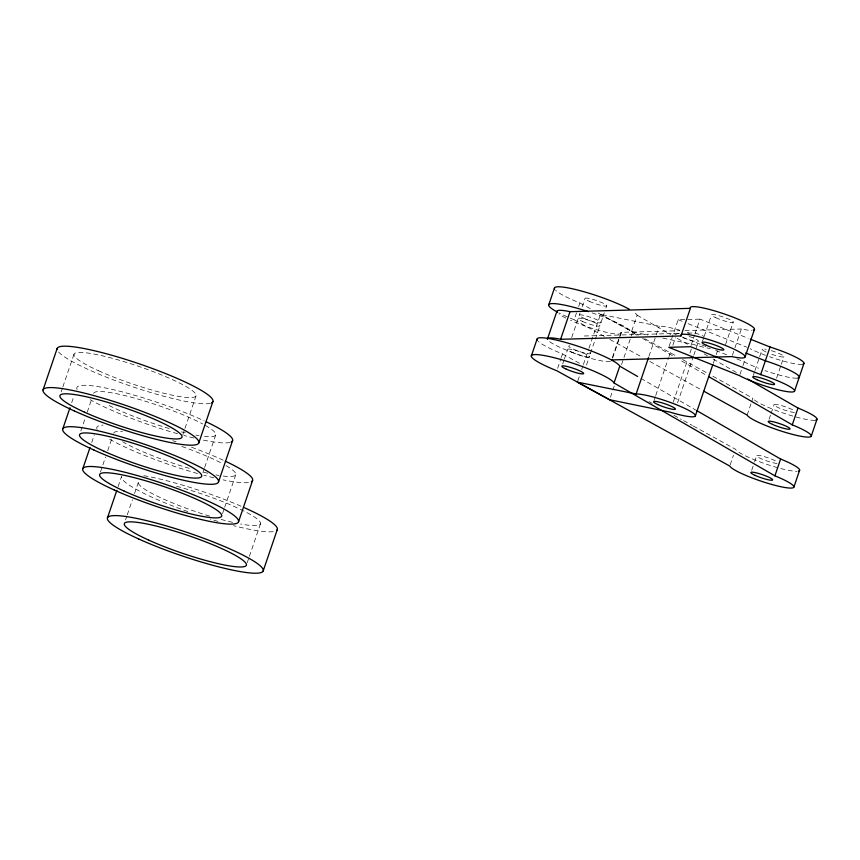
<?xml version="1.0" encoding="UTF-8"?>
<svg xmlns="http://www.w3.org/2000/svg" width="860" height="860" viewBox="0 0 860 860"><rect width="100%" height="100%" fill="white"/><g stroke="black" fill="none" stroke-linecap="round" stroke-linejoin="round"><path stroke-width="0.64" stroke-dasharray="4.3 3.22" d="M61.167 391.859L62.447 388.096M62.877 386.849L73.981 354.223M71.703 402.684L73.842 396.406M80.84 430.989L85.118 418.444M87.247 412.166L91.525 399.62M91.73 442.491L94.288 434.956M100.437 472.043L105.565 456.993M107.704 450.715L111.972 438.17M118.132 486.566L121.55 476.526A82.259 11.911 18.8 0 0 188.114 511.689M125.549 519.891L126.839 516.129M127.258 514.871L132.397 499.81M134.525 493.543L138.374 482.256M182.836 434.644L184.545 429.624M184.975 428.366L196.091 395.75M202.939 472.505L204.218 468.743M204.648 467.485L215.763 434.87M222.536 513.571L224.245 508.55M224.675 507.292L235.78 474.677M247.228 562.666L248.938 557.645M249.368 556.388L260.473 523.772M557.613 368.338L560.881 358.738M561.29 357.534L562.515 353.933A43.742 6.332 18.8 0 1 538.306 341.356M604.429 336.432L574.158 319.748L576.608 312.556M578.662 306.547L579.887 302.946A43.742 6.332 18.8 0 1 555.667 290.368M562.698 363.963L563.923 360.362M564.332 359.168L567.6 349.568M571.717 337.496L578.124 318.673M579.242 315.383L580.059 312.986M582.112 306.977L584.972 298.581M577.834 380.883L579.973 374.605M581.683 369.585L582.972 365.812M583.392 364.565L588.53 349.493M588.949 348.246L600.506 314.351L659.212 326.198A32.637 4.73 18.8 0 1 679.776 330.186M586.52 365.005L589.38 356.599M590.497 353.31L599.904 325.704M601.022 322.414L604.3 312.814M605.934 308.009L606.751 305.612M612.471 357.427L621.017 332.336L679.938 330.702M612.6 358.125L621.146 333.035M636.98 335.207L631.401 331.981L637.12 315.179A43.742 6.332 18.8 0 0 633.669 311.933M610.439 397.212L614.287 385.914M621.554 364.565L632.67 331.928L600.506 314.351M648.945 356.319L655.793 336.238M656.223 334.981L659.212 326.198M669.188 346.064L678.164 319.716L684.979 319.533M654.051 400.459L655.331 396.696M655.761 395.439L668.586 357.781M669.015 356.524L671.155 350.246M672.864 345.225L675.433 337.7M691.01 345.462L694.428 335.421M694.858 334.164L699.986 319.114L748.157 338.292M673.272 402.05L687.807 359.373M689.946 353.094L692.085 346.816M677.562 402.824L693.386 356.373M693.816 355.115L698.524 341.312M702.491 341.323L703.781 337.561M704.2 336.303L711.467 314.975M713.23 363.457L715.789 355.933M716.219 354.675L717.498 350.912M725.561 344.591L733.247 322.005M732.387 355.341L734.515 349.074M734.945 347.816L741.363 328.993A33.927 4.913 18.8 0 0 751.758 330.369M739.976 374.423L742.535 366.887M742.965 365.64L745.104 359.362M753.274 375.487L754.553 371.724M754.983 370.466L759.251 357.921M759.681 356.663L762.25 349.138M730.183 464.862L733.451 455.262M747.136 415.079L751.231 403.071M751.64 401.867L752.865 398.266L711.779 375.637M776.601 378.131L780.88 365.586M781.31 364.328L783.868 356.803M751.694 470.28L754.145 463.088M754.553 461.885L756.606 455.886M769.066 419.304L770.7 414.498M771.108 413.294L773.968 404.899M687.71 319.458L699.986 319.114M684.947 330.562L741.363 328.993M584.316 335.991L679.884 333.336M687.581 333.132L695.278 332.917L703.888 336.335M632.67 331.928L647.741 335.024M662.802 338.12L692.945 344.301A32.637 4.73 18.8 0 0 710.263 348.547M678.164 319.716L682.593 321.489M688.118 323.704L746.738 347.182M673.466 333.519L675.949 334.508M682.152 337.002L700.782 344.462M702.029 344.957L705.748 346.451M715.681 350.428L726.861 354.911M736.794 358.889L744.244 361.877A32.637 4.73 18.8 0 0 758.509 368.22M579.887 302.946L590.691 308.912M598.259 313.083L638.26 335.12M644.753 338.7L677.186 356.567M682.593 359.544L709.618 374.444M609.837 339.41L642.269 357.287M649.837 361.458L701.728 390.053M562.515 353.933L581.973 364.661M649.01 401.598L652.245 403.383M673.875 415.294L681.442 419.465M683.603 420.658L692.246 425.431M693.332 426.022L735.493 449.253A33.927 4.913 18.8 0 0 762.283 462.777A33.927 4.913 18.8 0 0 796.812 471.28M637.12 315.179L670.639 334.529M677.336 338.399L687.398 344.204M704.157 353.868L707.5 355.803M713.091 359.029L737.665 373.219M642.571 338.431L674.971 357.137M681.668 361.006L707.361 375.841M640.979 378.421L695.718 410.016M802.251 364.328A32.637 4.73 18.8 0 1 769.517 356.75M765.54 355.309A32.637 4.73 18.8 0 1 750.199 348.73M771.312 350.654A11.513 1.666 18.8 0 1 783.933 356.728A11.513 1.666 18.8 0 1 769.657 353.514M766.088 351.998A11.513 1.666 18.8 0 1 766.238 349.332M796.865 378.185A32.637 4.73 18.8 0 1 764.959 370.596M777.064 463.433A11.513 1.666 18.8 0 1 760.466 458.401A11.513 1.666 18.8 0 1 760.724 455.768A11.513 1.666 18.8 0 1 777.225 461.841M815 420.25A33.927 4.913 18.8 0 1 780.719 412.176A33.927 4.913 18.8 0 1 752.865 398.266M574.158 319.748A43.742 6.332 18.8 0 1 558.839 312.868M592.142 312.889A43.742 6.332 18.8 0 1 631.401 331.981M794.436 412.445A11.513 1.666 18.8 0 1 777.827 407.425A11.513 1.666 18.8 0 1 778.085 404.781A11.513 1.666 18.8 0 1 794.597 410.854M610.407 361.522A33.927 4.913 18.8 0 1 578.662 354.653A33.927 4.913 18.8 0 1 548.325 340.582M621.017 332.336A33.927 4.913 18.8 0 1 605.214 332.057A33.927 4.913 18.8 0 1 570.545 320.285M565.74 318.028A33.927 4.913 18.8 0 1 558.957 314.029M589.799 352.557A11.513 1.666 18.8 0 1 579.382 351.471A11.513 1.666 18.8 0 1 569.589 345.763M687.452 332.573A32.637 4.73 18.8 0 1 689.419 333.239M689.129 336.378A11.513 1.666 18.8 0 1 698.073 341.603A11.513 1.666 18.8 0 1 682.937 337.647M676.863 334.346A11.513 1.666 18.8 0 1 679.497 333.744M210.377 403.286A82.259 11.911 18.8 0 1 131.472 386.366A82.259 11.911 18.8 0 1 58.179 351.525M248.454 482.535A82.259 11.911 18.8 0 1 223.041 479.858M213.839 477.805A82.259 11.911 18.8 0 1 203.841 475.268M197.553 473.527A82.259 11.911 18.8 0 1 108.242 438.363M97.137 429.323A82.259 11.911 18.8 0 1 103.006 425.13M172.731 440.685A82.259 11.911 18.8 0 1 176.064 441.793M191.522 447.221A82.259 11.911 18.8 0 1 223.17 460.175M226.083 465.658A64.478 9.342 18.8 0 1 221.934 475.881M219.042 475.451A64.478 9.342 18.8 0 1 215.924 474.903M207.873 473.226A64.478 9.342 18.8 0 1 201.541 471.688M189.254 468.324A64.478 9.342 18.8 0 1 122.604 441.717M113.681 433.15A64.478 9.342 18.8 0 1 122.485 431.419M181.869 446.501A64.478 9.342 18.8 0 1 222.697 463.766M230.05 442.406A82.259 11.911 18.8 0 1 200.799 439.589M193.822 437.998A82.259 11.911 18.8 0 1 183.825 435.461M177.525 433.719A82.259 11.911 18.8 0 1 90.235 399.728M77.12 389.515A82.259 11.911 18.8 0 1 118.035 390.816A82.259 11.911 18.8 0 1 204.228 420.873M205.26 425.388A64.478 9.342 18.8 0 1 204.562 436.396M199.025 435.644A64.478 9.342 18.8 0 1 195.908 435.096M185.373 432.838A64.478 9.342 18.8 0 1 181.525 431.892M169.237 428.517A64.478 9.342 18.8 0 1 106.747 404.264M93.665 393.353A64.478 9.342 18.8 0 1 135.998 398.502A64.478 9.342 18.8 0 1 202.68 423.958M273.147 531.63A82.259 11.911 18.8 0 1 233.619 525.686M217.946 521.386A82.259 11.911 18.8 0 1 210.302 519.085M143.867 475.709A82.259 11.911 18.8 0 1 242.23 506.744M176.601 486.276A64.478 9.342 18.8 0 1 251.163 514.979A64.478 9.342 18.8 0 1 240.617 523.998M232.565 522.321A64.478 9.342 18.8 0 1 220.214 519.193M209.679 516.14A64.478 9.342 18.8 0 1 139.395 481.191M571.825 352.256A11.513 1.666 18.8 0 0 589.304 356.911A11.513 1.666 18.8 0 0 574.34 350.074A11.513 1.666 18.8 0 0 571.825 352.256M589.197 301.269A11.513 1.666 18.8 0 0 606.676 305.923A11.513 1.666 18.8 0 0 591.712 299.087A11.513 1.666 18.8 0 0 589.197 301.269M583.467 318.071A11.513 1.666 18.8 0 0 600.946 322.726A11.513 1.666 18.8 0 0 585.993 315.889A11.513 1.666 18.8 0 0 583.467 318.071M715.692 317.662A11.513 1.666 18.8 0 0 733.171 322.328A11.513 1.666 18.8 0 0 718.207 315.48A11.513 1.666 18.8 0 0 715.692 317.662M582.349 321.361A11.513 1.666 18.8 0 0 599.828 326.026A11.513 1.666 18.8 0 0 584.864 319.178A11.513 1.666 18.8 0 0 582.349 321.361M98.502 370.735A64.478 9.342 18.8 0 0 195.736 396.331A64.478 9.342 18.8 0 0 110.876 357.9A64.478 9.342 18.8 0 0 98.502 370.735"/><path stroke-width="1.29" d="M43.054 389.902L57.158 348.504M62.737 429.022L69.993 407.704M82.754 468.829L90.02 447.501M107.446 517.924L116.842 490.329M198.81 442.868L212.915 401.469M218.483 481.998L232.587 440.599M238.51 521.794L252.603 480.396M263.203 570.9L277.307 529.502M531.308 356.04L537.038 339.238M548.68 305.053L554.399 288.25M547.465 338.99L556.871 311.385M547.497 339.324A33.927 4.913 18.8 0 1 560.612 339.291L570.019 311.685L690.365 308.353A33.927 4.913 18.8 0 1 725.346 314.319A33.927 4.913 18.8 0 1 753.231 330.208M614.029 382.969A43.742 6.332 18.8 0 0 575.544 364.135A43.742 6.332 18.8 0 0 532.415 354.922A43.742 6.332 18.8 0 0 556.786 370.735L729.774 466.055A33.927 4.913 18.8 0 0 759.348 480.568A33.927 4.913 18.8 0 0 792.931 487.846A33.927 4.913 18.8 0 0 774.903 475.838L614.029 382.969L619.759 366.166A43.742 6.332 18.8 0 0 573.996 344.935A43.742 6.332 18.8 0 0 537.328 340.194M636.12 393.988A32.637 4.73 18.8 0 1 688.795 410.392A32.637 4.73 18.8 0 1 669.843 412.09L609.579 399.717L577.404 382.141L636.12 393.988L648.526 357.577M560.612 339.291L680.959 335.948L690.365 308.353M695.267 416.186L712.8 364.715M745.104 356.9L754.5 329.294M760.659 374.605L690.58 346.709L668.758 347.322L739.546 375.669A32.637 4.73 18.8 0 0 792.167 391.988A32.637 4.73 18.8 0 0 760.659 374.605L770.055 347.01L750.35 339.162M794.586 390.924L803.982 363.329M774.903 475.838L780.622 459.036L696.837 410.661M703.899 391.246L747.136 415.079A33.927 4.913 18.8 0 0 776.709 429.581A33.927 4.913 18.8 0 0 810.303 436.858A33.927 4.913 18.8 0 0 792.264 424.851L797.994 408.048L747.716 379.023M793.909 487.029L799.628 470.226M811.281 436.041L817 419.239M745.684 352.976L765.357 360.813A32.637 4.73 18.8 0 1 797.65 378.12M708.479 376.487L792.264 424.851M619.759 366.166L637.625 376.487M770.055 347.01A32.637 4.73 18.8 0 1 802.842 364.221M780.622 459.036A33.927 4.913 18.8 0 1 798.306 471.129M797.994 408.048A33.927 4.913 18.8 0 1 815.678 420.142M554.7 289.207A43.742 6.332 18.8 0 1 580.779 290.852A43.742 6.332 18.8 0 1 629.488 309.374M557.076 311.933A43.742 6.332 18.8 0 1 552.647 303.569A43.742 6.332 18.8 0 1 588.423 311.653M680.959 335.948A33.927 4.913 18.8 0 1 726.087 345.731A33.927 4.913 18.8 0 1 731.957 356.599L611.611 359.931A33.927 4.913 18.8 0 1 611.75 360.63M557.323 312.513A33.927 4.913 18.8 0 1 570.019 311.685M57.104 349.386A82.259 11.911 18.8 0 1 141.373 364.565A82.259 11.911 18.8 0 1 211.614 402.824M225.32 461.186A82.259 11.911 18.8 0 1 251.314 481.75M206.346 421.873A82.259 11.911 18.8 0 1 231.286 441.943M244.519 507.765A82.259 11.911 18.8 0 1 276.845 530.244M756.993 379.744A11.513 1.666 18.8 0 0 774.473 384.398A11.513 1.666 18.8 0 0 759.509 377.562A11.513 1.666 18.8 0 0 756.993 379.744M566.106 369.058A11.513 1.666 18.8 0 0 583.585 373.713A11.513 1.666 18.8 0 0 568.621 366.876A11.513 1.666 18.8 0 0 566.106 369.058M755.101 475.376A11.513 1.666 18.8 0 0 772.581 480.031A11.513 1.666 18.8 0 0 757.617 473.193A11.513 1.666 18.8 0 0 755.101 475.376M772.474 424.388A11.513 1.666 18.8 0 0 789.953 429.054A11.513 1.666 18.8 0 0 774.989 422.206A11.513 1.666 18.8 0 0 772.474 424.388M706.296 345.269A11.513 1.666 18.8 0 0 723.765 349.923A11.513 1.666 18.8 0 0 708.812 343.086A11.513 1.666 18.8 0 0 706.296 345.269M657.814 404.565A11.513 1.666 18.8 0 0 675.326 409.242A11.513 1.666 18.8 0 0 660.426 402.415A11.513 1.666 18.8 0 0 657.814 404.565M74.336 410.962A82.259 11.911 18.8 0 0 198.359 443.62A82.259 11.911 18.8 0 0 90.106 394.589A82.259 11.911 18.8 0 0 74.336 410.962M84.398 412.133A64.478 9.342 18.8 0 0 181.632 437.729A64.478 9.342 18.8 0 0 96.771 399.298A64.478 9.342 18.8 0 0 84.398 412.133M114.025 489.888A82.259 11.911 18.8 0 0 238.048 522.547A82.259 11.911 18.8 0 0 129.806 473.516A82.259 11.911 18.8 0 0 114.025 489.888M124.098 491.06A64.478 9.342 18.8 0 0 221.321 516.656A64.478 9.342 18.8 0 0 136.46 478.224A64.478 9.342 18.8 0 0 124.098 491.06M94.009 450.081A82.259 11.911 18.8 0 0 218.031 482.739A82.259 11.911 18.8 0 0 109.779 433.709A82.259 11.911 18.8 0 0 94.009 450.081M104.081 451.263A64.478 9.342 18.8 0 0 201.304 476.859A64.478 9.342 18.8 0 0 116.444 438.417A64.478 9.342 18.8 0 0 104.081 451.263M138.718 538.983A82.259 11.911 18.8 0 0 262.751 571.642A82.259 11.911 18.8 0 0 154.499 522.611A82.259 11.911 18.8 0 0 138.718 538.983M148.791 540.155A64.478 9.342 18.8 0 0 246.014 565.762A64.478 9.342 18.8 0 0 161.153 527.32A64.478 9.342 18.8 0 0 148.791 540.155"/></g></svg>
